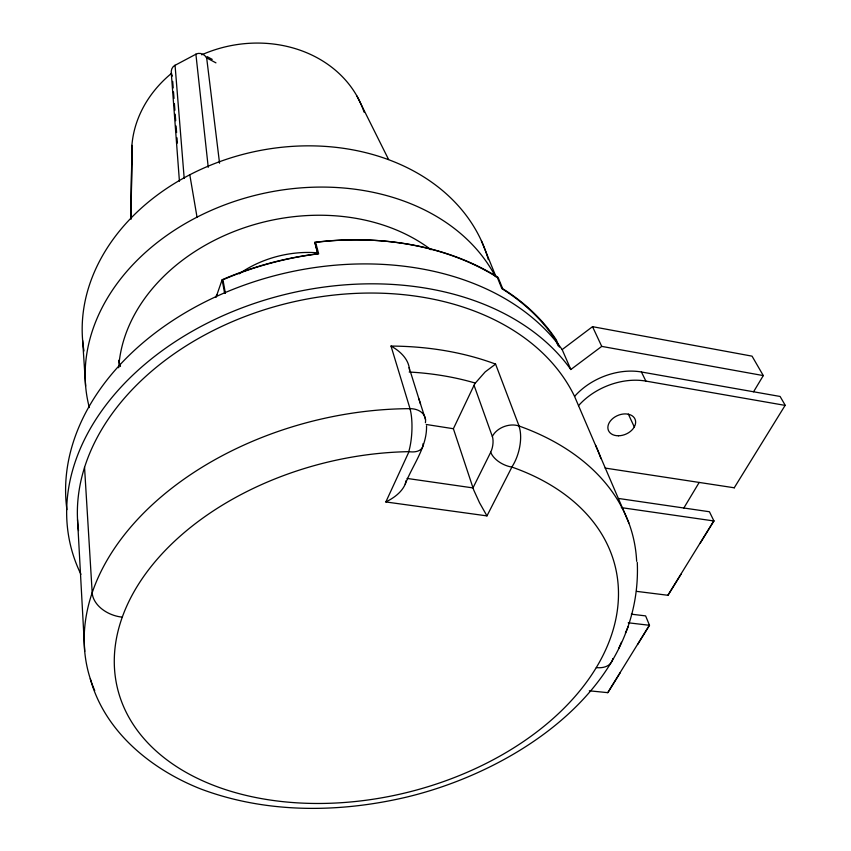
<?xml version="1.0" encoding="UTF-8"?>
<svg xmlns="http://www.w3.org/2000/svg" width="851" height="851" viewBox="0 0 851 851"><rect width="100%" height="100%" fill="white"/><g stroke="black" fill="none" stroke-linecap="round" stroke-linejoin="round"><path stroke-width="1.28" d="M131.065 218.952L131.894 145.372L130.99 218.122M409.459 369.845C408.905 359.143 399.853 350.91 391.013 346.08L410.022 408.661A18.871 13.967 -16.5 0 1 425.415 422.724M131.075 218.867L131.788 157.956M426.532 425.851C427.138 447.286 412.533 464.933 405.225 484.198C401.587 492.484 393.715 498.037 385.843 501.952L409.001 451.658A18.924 10.861 24.7 0 0 423.053 443.648M406.023 480.709L405.225 484.198M90.291 678.79C104.822 731.839 151.425 769.506 200.868 789.005C266.406 813.63 339.187 813.003 406.693 797.079C515.727 770.9 642.654 688.289 637.282 562.394M216.037 297.265L222.143 279.745A258.949 190.443 -13.4 0 1 317.87 253.768L314.817 242.312A256.704 190.039 -13.4 0 1 497.292 277.352L501.909 288.68A258.949 190.443 -13.4 0 1 555.543 339.857L558.139 345.836M618.751 648.419L621.421 642.26M625.421 633.016L628.229 626.549M407.055 478.432L472.965 487.91L490.729 452.2A18.584 10.329 26.9 0 0 511.898 467.071L486.963 515.897L479.549 502.792L473.73 490.038L453.381 428.723L474.05 385.28A17.807 13.201 -19.8 0 1 475.326 383.088L485.187 371.887L495.58 364.1L519.067 426.021A280.66 188.571 -13.7 0 1 636.644 561.298M683.842 508.004L699.192 482.432M753.571 391.779L763.294 375.589L752.05 356.154L592.53 326.667L562.16 349.591A265.172 193.294 -13.4 0 0 255.215 281.373A265.172 193.294 -13.4 0 0 66.921 509.643M607.731 692.661L649.345 625.272M667.865 595.274L713.755 520.95M734.243 487.783L785.122 405.384M620.283 672.62L607.891 692.671L589.317 690.799M637.633 644.526L649.504 625.294L645.611 615.89L631.304 614.177M681.087 574.159L668.035 595.296L636.474 591.349M700.213 543.193L713.936 520.972L709.436 511.749L618.762 498.495M80.93 574.319A269.15 193.932 -13.5 0 1 230.706 312.36A269.15 193.932 -13.5 0 1 570.83 369.525L601.742 346.389L763.294 375.589M628.208 622.783L649.504 625.294M385.843 501.952L486.963 515.897M621.315 507.621L713.936 520.972M605.093 468.061L734.413 487.814M426.223 424.479L453.381 428.723M574.574 396.428L578.531 405.661A57.804 40.752 -23 0 1 645.866 381.088L785.303 405.416L780.09 396.46L641.431 371.993A57.411 40.699 -23 0 0 574.574 396.428A258.747 186.358 -13.5 0 0 279.256 305.381A258.747 186.358 -13.5 0 0 78.526 530.567M215.952 62.857L206.665 57.889L219.558 163.201M207.048 56.592L212.239 59.389M356.941 96.057L388.577 159.488M641.431 371.993L645.866 381.088M578.531 405.661L628.846 522.961M592.53 326.667L601.742 346.389M628.336 414.086L634.293 426.947M562.16 349.591L570.83 369.525M559.426 347.08L556.32 339.911A258.981 190.454 -13.4 0 0 502.696 288.712L498.069 277.394A256.725 190.039 -13.4 0 0 315.615 242.354L318.668 253.811A258.981 190.454 -13.4 0 0 222.93 279.788L225.398 293.297M481.379 240.769L495.984 276.671M474.05 385.28L492.325 436.478A18.488 13.308 -19.6 0 1 519.067 426.021M418.894 398.864L425.532 419.575M409.118 367.6L420.522 404.055M314.817 242.312L317.774 253.917M222.143 279.745L224.611 293.255M189.794 174.774L197.028 217.165M208.24 167.296L195.9 54.23L175.061 65.304L184.199 178.455M172.7 81.366L173.2 87.93M173.498 91.865L173.998 98.429M174.402 103.684L174.902 110.247M175.2 114.183L175.7 120.746M176.093 126.001L176.593 132.565M176.997 137.809L177.402 143.064M179.423 181.242L171.285 73.09M82.643 340.496L85.632 386.131M84.547 467.369L92.195 592.796A28.881 20.222 17.6 0 0 122.193 617.145M77.537 519.706L84.728 651.419M511.898 467.071A256.236 169.87 -13.8 0 1 504.675 753.369A256.236 169.87 -13.8 0 1 119.534 695.703A256.236 169.87 -13.8 0 1 409.001 451.658M410.001 408.757A30.157 8.436 -86.9 0 1 408.884 451.221M612.826 658.589A26.541 16.19 32.2 0 1 596.338 667.599M518.972 426.17A29.477 14.297 -75.5 0 1 511.866 466.976M492.357 436.414A11.201 4.617 -81.5 0 1 490.708 452.147M94.727 690.587A280.66 188.571 -13.7 0 1 410.022 408.661M391.013 346.08A268.831 187.635 -13.6 0 1 495.58 364.1M409.193 372.025A254.204 176.125 -13.6 0 1 475.326 383.088M595.647 445.307A267.586 187.507 -13.6 0 1 600.912 458.615M215.473 296.967A97.418 76.484 -13.1 0 1 217.016 294.871M239.184 273.831A97.418 76.484 -13.1 0 1 317.54 252.821M132.331 163.647A119.119 102.301 -11.9 0 1 171.594 73.282M201.719 54.815A119.119 102.301 -11.9 0 1 364.1 112.172M83.983 351.027A207.474 164.041 -12.8 0 1 251.609 152.265A207.474 164.041 -12.8 0 1 488.336 259.587M89.323 407.565A214.739 165.998 -12.9 0 1 237.535 200.389A214.739 165.998 -12.9 0 1 495.452 276.618M118.704 367.76A182.242 140.819 -13 0 1 237.014 230.355A182.242 140.819 -13 0 1 431.063 249.747M120.47 366.43A176.274 139.224 -12.8 0 1 118.576 360.345M172.402 76.058A8.106 7.808 48.7 0 1 174.998 65.197M195.847 54.113A8.116 7.85 50.9 0 1 206.548 57.942M618.486 435.776A14.446 10.18 -22.9 0 0 635.08 419.256A14.446 10.18 -22.9 0 0 611.709 419.49A14.446 10.18 -22.9 0 0 618.486 435.776"/></g></svg>
